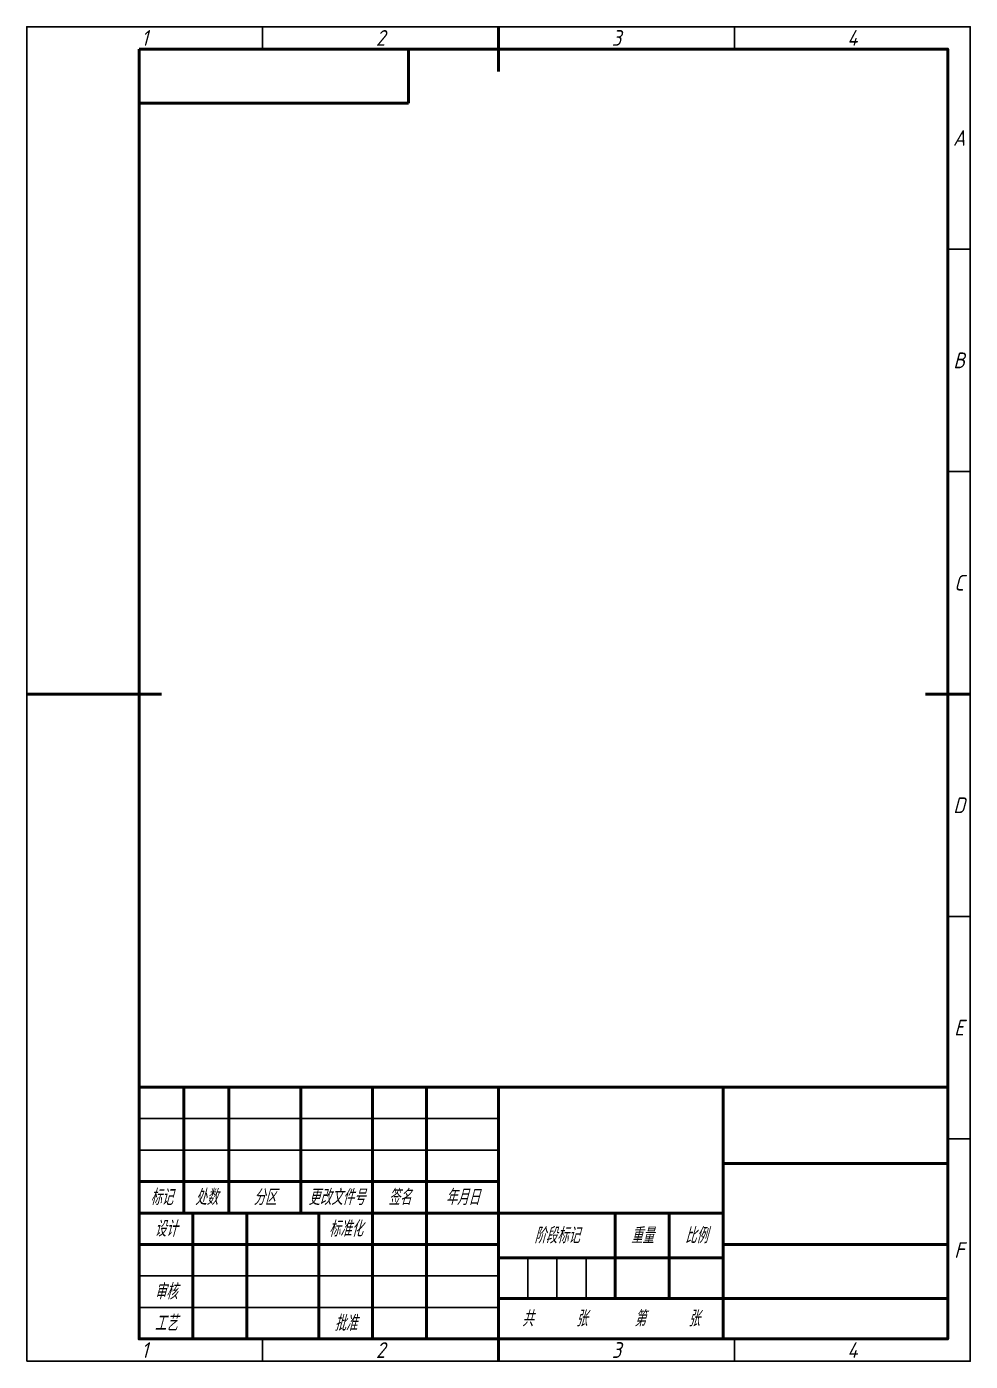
# Model space of a CAD drawing. Header units: millimetres. Extents: x -405 to 4399, y -1432 to 2273.
# Drawn here: x -368.8 to -158.8, y 1272.7 to 1569.7 of the extents above; entities that cross this region are included whole.
import ezdxf
from ezdxf.enums import TextEntityAlignment as Align

# ---------------------------------------------------------------- set-up
doc = ezdxf.new("R2010")
doc.units = ezdxf.units.MM
for name, color, linetype, lineweight in [('尺寸标注', 3, 'Continuous', 25), ('文字', 254, 'Continuous', 25), ('表格图、流程图中主要表示线', 53, 'Continuous', 50), ('辅助线、网格线、投射线', 215, 'Continuous', 25)]:
    doc.layers.add(name, color=color, linetype=linetype, lineweight=lineweight)
doc.styles.add('GBeitc-35', font='gbeitc.shx', dxfattribs={"height": 3.5, "bigfont": 'gbcbig.shx'})

# ---------------------------------------------------------------- blocks, each defined once
blk = doc.blocks.new('A4纵向')
at = {"layer": '表格图、流程图中主要表示线'}
for p, q in [((105, 297), (105, 287)), ((85, 280), (85, 292)), ((25, 280), (85, 280)), ((30, 148.5), (0, 148.5)), ((210, 148.5), (200, 148.5)), ((105, 0), (105, 5))]:
    blk.add_line(p, q, dxfattribs=at)
blk.add_lwpolyline([(25, 292), (205, 292), (205, 5), (25, 5)], close=True, dxfattribs=at)
at = {"layer": '辅助线、网格线、投射线'}
for p, q in [((52.5, 297), (52.5, 292)), ((157.5, 297), (157.5, 292)), ((210, 247.5), (205, 247.5)), ((210, 198), (205, 198)), ((210, 99), (205, 99)), ((210, 49.5), (205, 49.5)), ((52.5, 0), (52.5, 5)), ((157.5, 0), (157.5, 5))]:
    blk.add_line(p, q, dxfattribs=at)
blk.add_lwpolyline([(0, 0), (210, 0), (210, 297), (0, 297)], close=True, dxfattribs=at)
at = {"layer": '文字', "char_height": 3.5, "attachment_point": 5, "style": 'GBeitc-35'}
for s, width, insert in [('1', 52.5, (26.25, 294.5)), ('2', 52.5, (78.75, 294.5)), ('3', 52.5, (131.25, 294.5)), ('4', 52.5, (183.75, 294.5)), ('A', 5, (207.5, 272.25)), ('B', 5, (207.5, 222.75)), ('C', 5, (207.5, 173.25)), ('D', 5, (207.5, 123.75)), ('E', 5, (207.5, 74.25)), ('F', 5, (207.5, 24.75)), ('1', 52.5, (26.25, 2.5)), ('2', 52.5, (78.75, 2.5)), ('3', 52.5, (131.25, 2.5)), ('4', 52.5, (183.75, 2.5))]:
    blk.add_mtext_dynamic_manual_height_columns(s, width=width, gutter_width=17.5, heights=[0], dxfattribs=dict(at, insert=insert))
at = {"layer": '文字', "style": 'GBeitc-35'}
blk.add_attdef('产品图号', text='', height=3.5, rotation=180, dxfattribs=at).set_placement((55, 286), align=Align.MIDDLE_CENTER)
blk = doc.blocks.new('标题栏')
at = {"layer": '表格图、流程图中主要表示线'}
for p, q in [((-180, 0), (-180, 56)), ((-180, 56), (0, 56)), ((-170, 56), (-170, 28)), ((-160, 56), (-160, 28)), ((-144, 56), (-144, 28)), ((-128, 56), (-128, 0)), ((-116, 0), (-116, 56)), ((-100, 56), (-100, 0)), ((-50, 0), (-50, 56)), ((0, 39), (-50, 39)), ((-180, 35), (-100, 35)), ((-180, 28), (-50, 28)), ((-168, 0), (-168, 28)), ((-156, 0), (-156, 28)), ((-140, 28), (-140, 0)), ((-74, 9), (-74, 28)), ((-62, 9), (-62, 28)), ((-180, 21), (-100, 21)), ((0, 21), (-50, 21)), ((-50, 18), (-100, 18)), ((0, 9), (-100, 9))]:
    blk.add_line(p, q, dxfattribs=at)
at = {"layer": '辅助线、网格线、投射线'}
for p, q in [((-180, 49), (-100, 49)), ((-180, 42), (-100, 42)), ((-93.5, 18), (-93.5, 9)), ((-87, 18), (-87, 9)), ((-80.5, 18), (-80.5, 9)), ((-180, 14), (-100, 14)), ((-180, 7), (-100, 7))]:
    blk.add_line(p, q, dxfattribs=at)
at = {"layer": '文字', "char_height": 3.5, "attachment_point": 5, "style": 'GBeitc-35'}
for s, width, insert in [('标记', 10, (-175, 31.5)), ('处数', 10, (-165, 31.5)), ('分区', 16, (-152, 31.5)), ('更改文件号', 16, (-136, 31.5)), ('签名', 12, (-122, 31.5)), ('年月日', 16, (-108, 31.5)), ('设计', 12, (-174, 24.5)), ('标准化', 12, (-134, 24.5)), ('阶段标记', 26, (-87, 23)), ('重量', 12, (-68, 23)), ('比例', 12, (-56, 23)), ('审核', 12, (-174, 10.5)), ('共     张', 25, (-87.5, 4.5)), ('第     张', 25, (-62.5, 4.5)), ('工艺', 12, (-174, 3.5)), ('批准', 12, (-134, 3.5))]:
    blk.add_mtext_dynamic_manual_height_columns(s, width=width, gutter_width=17.5, heights=[0], dxfattribs=dict(at, insert=insert))
at = {"layer": '文字', "style": 'GBeitc-35'}
for tag, p in [('单位名称', (-25, 47.5)), ('材料标记', (-75, 42)), ('图样名称', (-25, 30)), ('设计签名', (-162, 24.5)), ('设计年月日', (-148, 24.5)), ('标准化签名', (-122, 24.5)), ('标准化年月日', (-108, 24.5)), ('图样代号', (-25, 15)), ('共几', (-87.5, 4.5)), ('第几', (-62.5, 4.5))]:
    blk.add_attdef(tag, text='', height=3.5, dxfattribs=at).set_placement(p, align=Align.MIDDLE_CENTER)

msp = doc.modelspace()

# ---------------------------------------------------------------- block references
at = {"layer": '尺寸标注'}
msp.add_blockref('A4纵向', (-368.77, 1272.65), dxfattribs=at)
at = {"layer": '文字'}
msp.add_blockref('标题栏', (-163.77, 1277.65), dxfattribs=at)

doc.saveas('drawing.dxf')
